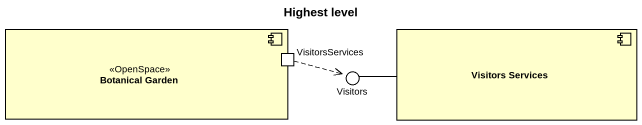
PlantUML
@startuml
title Highest level
component "Botanical Garden" as Botanical_Garden <<OpenSpace>> {
  port VisitorsServices
}
component "Visitors Services" as Visitors_Services
() Visitors
VisitorsServices .right.> Visitors
Visitors_Services -left- Visitors
@enduml
